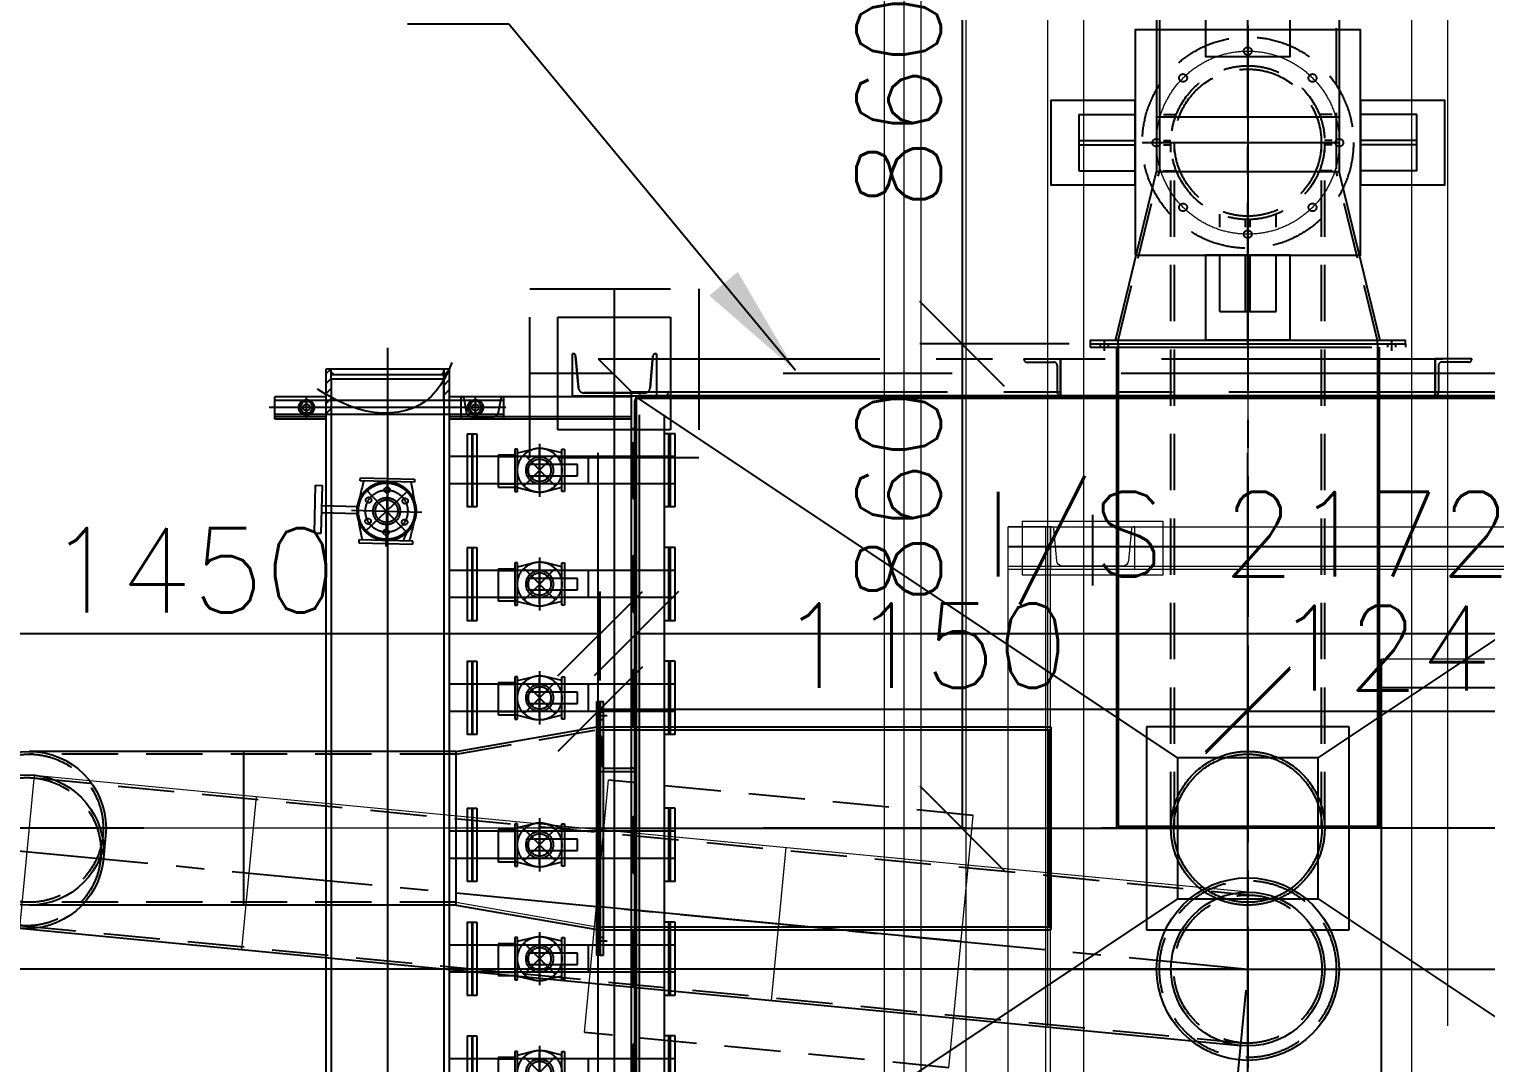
# Model space of a CAD drawing. Header units: inches. Extents: x 0 to 157513, y -28488 to 35640.
# Drawn here: x 7487 to 10074, y 7606 to 9440 of the extents above; entities that cross this region are included whole.
import ezdxf

# ---------------------------------------------------------------- set-up
doc = ezdxf.new("R2010")
doc.units = ezdxf.units.IN
doc.header["$LTSCALE"] = 400
doc.header["$MEASUREMENT"] = 0
for name, pattern in [('CENTER', [2, 1.25, -0.25, 0.25, -0.25]), ('CENTER2', [28.575, 19.05, -3.175, 3.175, -3.175]), ('DASHED2', [0.375, 0.25, -0.125]), ('HIDDEN', [9.525, 6.35, -3.175]), ('HIDDEN2', [4.7625, 3.175, -1.5875]), ('PHANTOM', [2.5, 1.25, -0.25, 0.25, -0.25, 0.25, -0.25])]:
    doc.linetypes.add(name, pattern=pattern)
for name, color, linetype, lineweight in [('2', 3, 'Continuous', 20), ('BF STR', 8, 'PHANTOM', 5), ('HIDDEN', 2, 'HIDDEN', 0), ('OBJECT R', 3, 'Continuous', 25), ('PHANTAM', 21, 'PHANTOM', 0), ('R-CENTER', 1, 'CENTER2', 5), ('R-OBJECT', 2, 'Continuous', 20)]:
    doc.layers.add(name, color=color, linetype=linetype, lineweight=lineweight)
for name, color, linetype in [('BF', 8, 'PHANTOM'), ('cen', 1, 'CENTER'), ('DIM', 1, 'Continuous'), ('DWG', 7, 'Continuous'), ('hid', 3, 'HIDDEN2')]:
    doc.layers.add(name, color=color, linetype=linetype)
doc.styles.add('ROMAND', font='romand.shx', dxfattribs={"width": 0.85})
doc.styles.add('ROMANS', font='romans')
doc.dimstyles.new('SAM2 60 SC', dxfattribs={"dimscale": 60, "dimtxt": 2.5, "dimasz": 2.5, "dimexe": 1.25, "dimexo": 0.625, "dimtad": 1, "dimtoh": 1, "dimdec": 0, "dimdsep": 46, "dimtxsty": 'ROMANS', "dimblk": 'OBLIQUE', "dimcen": 2.5, "dimclrd": 1, "dimclre": 1, "dimclrt": 256, "dimadec": 0, "dimazin": 2, "dimtfac": 1, "dimtdec": 0, "dimtofl": 0, "dimtmove": 0, "dimatfit": 3, "dimfxl": 1, "dimtolj": 1, "dimtzin": 0, "dimarcsym": 1})
doc.dimstyles.new('STANDARD$7', dxfattribs={"dimscale": 25, "dimtxt": 2.5, "dimasz": 2.5, "dimexe": 1.5, "dimexo": 1, "dimgap": 1, "dimtad": 1, "dimdec": 3, "dimzin": 12, "dimdsep": 46, "dimtxsty": 'ROMANS', "dimcen": 125, "dimclrd": 1, "dimclre": 1, "dimclrt": 7, "dimadec": 0, "dimazin": 3, "dimtp": 0.051, "dimtm": 0.032, "dimtfac": 0.6, "dimtdec": 3, "dimtmove": 0, "dimatfit": 3, "dimfxl": 1, "dimtvp": 1, "dimtolj": 1, "dimtzin": 0, "dimarcsym": 1})

# ---------------------------------------------------------------- blocks, each defined once
blk = doc.blocks.new('A$C007C4DB9')
at = {"layer": 'BF', "ltscale": 3}
for p, q in [((688.2, 1923.6), (688.2, 8.6)), ((285.7, 1819.1), (285.7, 122.9)), ((399.8, 1793), (396, 1783.9)), ((615.5, 1808.6), (613.2, 1808.6)), ((613.2, 1808.6), (613.2, 1733.6)), ((624.4, 1748.2), (619.5, 1805)), ((619.5, 1805), (624.4, 1748.2)), ((659.7, 132.6), (659.7, 1799.6)), ((659.7, 1799.6), (718.7, 1740.6)), ((756.9, 1805), (752, 1748.2)), ((752, 1748.2), (756.9, 1805)), ((763.2, 1808.6), (760.9, 1808.6)), ((760.9, 1808.6), (763.2, 1808.6)), ((763.2, 1808.6), (763.2, 1733.6)), ((1813.2, 132.6), (1813.2, 1799.6)), ((176.2, 1781.1), (176.2, 142.6)), ((395.3, 1781.1), (176.2, 1781.1)), ((176.2, 1772.7), (184.6, 1781.1)), ((176.2, 1755), (185.7, 1764.6)), ((185.7, 1761.1), (185.7, 1781.1)), ((190.7, 1771.1), (185.7, 1776.1)), ((385.7, 1771.1), (185.7, 1771.1)), ((385.7, 1763.1), (185.7, 1763.1)), ((185.7, 1761.1), (185.7, 142.6)), ((385.9, 1763.2), (379.5, 1752.7)), ((380.9, 1771.1), (385.9, 1776.1)), ((385.7, 1781.1), (385.7, 142.6)), ((385.7, 1725.2), (385.7, 1781.1)), ((385.7, 1770.1), (395.3, 1779.7)), ((385.7, 1752.4), (395.3, 1762)), ((391.4, 1773.7), (385.9, 1763.2)), ((396, 1783.9), (391.4, 1773.7)), ((395.3, 1781.1), (395.3, 142.6)), ((3088.2, 1773.6), (538.2, 1773.6)), ((141.6, 1693.2), (141.6, 1733.1)), ((167.5, 1741.7), (161, 1745.8)), ((175.7, 1736.8), (167.5, 1741.7)), ((185.2, 1731.3), (175.7, 1736.8)), ((176.2, 1737.3), (185.7, 1746.9)), ((363.6, 1733.1), (354, 1724.7)), ((372.1, 1742.5), (363.6, 1733.1)), ((379.5, 1752.7), (372.1, 1742.5)), ((385.7, 1734.7), (395.3, 1744.3)), ((441.6, 1693.2), (441.6, 1733.1)), ((613.2, 1733.6), (763.2, 1733.6)), ((742, 1739), (634.4, 1739)), ((634.4, 1739), (742, 1739)), ((718.7, 1740.6), (783.7, 1740.6)), ((718.7, 1675.6), (718.7, 1740.6)), ((734.7, 1734.6), (779.7, 1734.6)), ((753.7, 1734.6), (753.7, 1732.1)), ((783.7, 1738.6), (783.7, 1740.6)), ((495.6, 1713.1), (75.5, 1713.1)), ((85.7, 1692.1), (85.7, 1732.1)), ((176.2, 1732.1), (85.7, 1732.1)), ((285.7, 1725.6), (85.7, 1725.6)), ((129.6, 1713.1), (135.6, 1723.5)), ((135.6, 1702.7), (129.6, 1713.1)), ((135.6, 1723.5), (147.6, 1723.5)), ((147.6, 1723.5), (153.6, 1713.1)), ((153.6, 1713.1), (147.6, 1702.7)), ((176.2, 1719.7), (185.7, 1729.2)), ((176.2, 1702), (185.7, 1711.5)), ((196, 1725.6), (185.2, 1731.3)), ((207.8, 1720), (196, 1725.6)), ((220.5, 1714.8), (207.8, 1720)), ((233.9, 1710.2), (220.5, 1714.8)), ((247.8, 1706.6), (233.9, 1710.2)), ((491.6, 1725.6), (285.7, 1725.6)), ((318.2, 1707.8), (304.6, 1704.9)), ((331.1, 1712), (318.2, 1707.8)), ((343, 1717.7), (331.1, 1712)), ((354, 1724.7), (343, 1717.7)), ((718.7, 1732.1), (395.3, 1732.1)), ((416.6, 1692.1), (416.6, 1732.1)), ((416.6, 1732.1), (418, 1732.1)), ((420.9, 1729.7), (425.3, 1704.8)), ((435.6, 1723.5), (429.6, 1713.1)), ((429.6, 1713.1), (435.6, 1702.7)), ((447.6, 1723.5), (435.6, 1723.5)), ((453.6, 1713.1), (447.6, 1723.5)), ((447.6, 1702.7), (453.6, 1713.1)), ((482.8, 1704.8), (487.2, 1729.7)), ((490.1, 1732.1), (491.6, 1732.1)), ((491.6, 1732.1), (491.6, 1692.1)), ((491.6, 1725.6), (491.6, 1700.6)), ((724.7, 1679.6), (724.7, 1724.6)), ((724.7, 1714.6), (727.2, 1714.6)), ((727.2, 1732.1), (727.2, 1705.6)), ((727.2, 217.6), (727.2, 1714.6)), ((733.2, 200.1), (733.2, 1732.1)), ((777.2, 200.1), (777.2, 1732.1)), ((285.7, 1700.6), (85.7, 1700.6)), ((176.2, 1696.5), (85.7, 1696.5)), ((176.2, 1692.1), (85.7, 1692.1)), ((147.6, 1702.7), (135.6, 1702.7)), ((185.2, 1693.3), (185.7, 1693.8)), ((262, 1704.2), (247.8, 1706.6)), ((276.3, 1703.2), (262, 1704.2)), ((290.6, 1703.4), (276.3, 1703.2)), ((491.6, 1700.6), (285.7, 1700.6)), ((304.6, 1704.9), (290.6, 1703.4)), ((718.7, 1696.5), (395.3, 1696.5)), ((718.7, 1692.1), (395.3, 1692.1)), ((454.1, 1692.1), (416.6, 1692.1)), ((435.2, 1696.5), (454.1, 1696.5)), ((435.6, 1702.7), (447.6, 1702.7)), ((454.1, 1696.5), (472.9, 1696.5)), ((491.6, 1692.1), (454.1, 1692.1)), ((727.2, 1705.6), (727.2, 200.1)), ((427.2, 1666.6), (427.2, 1536.6)), ((427.2, 1666.6), (444.2, 1666.6)), ((435.2, 1666.6), (435.2, 1536.6)), ((436.2, 1666.6), (436.2, 1536.6)), ((444.2, 1666.6), (444.2, 1536.6)), ((718.7, 252.6), (718.7, 1679.6)), ((718.7, 1675.6), (720.7, 1675.6)), ((724.7, 252.6), (724.7, 1679.6)), ((777.2, 1536.6), (777.2, 1666.6)), ((796.2, 1666.6), (777.2, 1666.6)), ((785.2, 1536.6), (785.2, 1666.6)), ((788.2, 1536.6), (788.2, 1666.6)), ((796.2, 1536.6), (796.2, 1666.6)), ((516.6, 1639.1), (511.6, 1639.1)), ((511.6, 1639.1), (511.6, 1564.1)), ((516.6, 1632.5), (546.3, 1639.8)), ((516.6, 1564.1), (516.6, 1639.1)), ((555.7, 1648.8), (555.7, 1554.5)), ((555.7, 1566.6), (555.7, 1636.7)), ((594.8, 1632.5), (565.1, 1639.8)), ((594.8, 1564.1), (594.8, 1639.1)), ((594.8, 1639.1), (599.8, 1639.1)), ((599.8, 1639.1), (599.8, 1564.1)), ((721.7, 1551.6), (721.7, 1651.6)), ((724.7, 1654.6), (724.7, 1626.6)), ((427.2, 1625.8), (395.3, 1625.8)), ((444.2, 1625.8), (418.9, 1625.8)), ((777.2, 1625.8), (444.2, 1625.8)), ((481.9, 1628.2), (481.9, 1571.6)), ((511.6, 1628.2), (481.9, 1628.2)), ((481.9, 1625.8), (511.6, 1625.8)), ((583.5, 1629.4), (527.9, 1573.9)), ((583.5, 1573.9), (527.9, 1629.4)), ((622.9, 1611.6), (532.3, 1611.6)), ((532.3, 1611.6), (532.3, 1591.6)), ((622.9, 1591.6), (622.9, 1611.6)), ((641.9, 1625.8), (641.9, 1577.5)), ((796.2, 1625.8), (777.2, 1625.8)), ((237.2, 1582.8), (237.4, 1588.1)), ((333.4, 1580.3), (237.2, 1582.8)), ((237.4, 1588.1), (333.5, 1585.6)), ((285.6, 1591.7), (282.3, 1466.6)), ((333.5, 1585.6), (333.4, 1580.3)), ((532.3, 1591.6), (622.9, 1591.6)), ((155.6, 1490), (157.8, 1574.9)), ((157.8, 1574.9), (170.2, 1574.6)), ((168, 1489.7), (170.2, 1574.6)), ((245.9, 1493.1), (321.9, 1565.2)), ((247.9, 1567.1), (320, 1491.1)), ((427.2, 1577.5), (395.3, 1577.5)), ((444.2, 1577.5), (418.9, 1577.5)), ((777.2, 1577.5), (444.2, 1577.5)), ((481.9, 1577.5), (511.6, 1577.5)), ((481.9, 1571.6), (516.6, 1571.6)), ((511.6, 1564.1), (516.6, 1564.1)), ((516.6, 1570.8), (546.3, 1563.5)), ((594.8, 1570.8), (565.1, 1563.5)), ((599.8, 1564.1), (594.8, 1564.1)), ((727.2, 1576.6), (721.7, 1576.6)), ((724.7, 1551.6), (724.7, 1576.6)), ((796.2, 1577.5), (777.2, 1577.5)), ((232.1, 1536.7), (169.3, 1538.4)), ((221.4, 1530.8), (346.5, 1527.5)), ((444.2, 1536.6), (427.2, 1536.6)), ((721.7, 1551.6), (724.7, 1548.6)), ((724.7, 1551.6), (721.7, 1551.6)), ((796.2, 1536.6), (777.2, 1536.6)), ((231.8, 1524.3), (169, 1525.9)), ((155.6, 1490), (168, 1489.7)), ((234.5, 1478), (234.4, 1472.7)), ((330.6, 1475.5), (234.5, 1478)), ((258.6, 1477.7), (258.6, 1477.4)), ((306.6, 1476.4), (306.6, 1476.1)), ((330.5, 1470.2), (330.6, 1475.5)), ((234.4, 1472.7), (330.5, 1470.2)), ((427.2, 1464.6), (427.2, 1334.6)), ((427.2, 1464.6), (444.2, 1464.6)), ((435.2, 1464.6), (435.2, 1334.6)), ((436.2, 1464.6), (436.2, 1334.6)), ((444.2, 1464.6), (444.2, 1334.6)), ((721.7, 1449.6), (724.7, 1452.6)), ((721.7, 1349.6), (721.7, 1449.6)), ((724.7, 1449.6), (721.7, 1449.6)), ((724.7, 1452.6), (724.7, 1424.6)), ((777.2, 1334.6), (777.2, 1464.6)), ((796.2, 1464.6), (777.2, 1464.6)), ((785.2, 1334.6), (785.2, 1464.6)), ((788.2, 1334.6), (788.2, 1464.6)), ((796.2, 1334.6), (796.2, 1464.6)), ((427.2, 1423.8), (395.3, 1423.8)), ((444.2, 1423.8), (418.9, 1423.8)), ((777.2, 1423.8), (444.2, 1423.8)), ((511.6, 1426.2), (481.9, 1426.2)), ((481.9, 1426.2), (481.9, 1369.6)), ((481.9, 1423.8), (511.6, 1423.8)), ((516.6, 1430.5), (546.3, 1437.8)), ((583.5, 1371.9), (527.9, 1427.4)), ((583.5, 1427.4), (527.9, 1371.9)), ((555.7, 1446.8), (555.7, 1352.5)), ((555.7, 1364.6), (555.7, 1434.7)), ((594.8, 1430.5), (565.1, 1437.8)), ((641.9, 1423.8), (641.9, 1375.5)), ((727.2, 1424.6), (721.7, 1424.6)), ((796.2, 1423.8), (777.2, 1423.8)), ((427.2, 1375.5), (395.3, 1375.5)), ((444.2, 1375.5), (418.9, 1375.5)), ((777.2, 1375.5), (444.2, 1375.5)), ((481.9, 1375.5), (511.6, 1375.5)), ((727.2, 1374.6), (721.7, 1374.6)), ((724.7, 1349.6), (724.7, 1374.6)), ((796.2, 1375.5), (777.2, 1375.5)), ((481.9, 1369.6), (516.6, 1369.6)), ((516.6, 1368.8), (546.3, 1361.5)), ((594.8, 1368.8), (565.1, 1361.5)), ((721.7, 1349.6), (724.7, 1346.6)), ((724.7, 1349.6), (721.7, 1349.6)), ((444.2, 1334.6), (427.2, 1334.6)), ((796.2, 1334.6), (777.2, 1334.6)), ((427.2, 1262.6), (427.2, 1132.6)), ((427.2, 1262.6), (444.2, 1262.6)), ((435.2, 1262.6), (435.2, 1132.6)), ((436.2, 1262.6), (436.2, 1132.6)), ((444.2, 1262.6), (444.2, 1132.6)), ((555.7, 1244.8), (555.7, 1150.5)), ((721.7, 1247.6), (724.7, 1250.6)), ((721.7, 1147.6), (721.7, 1247.6)), ((724.7, 1247.6), (721.7, 1247.6)), ((724.7, 1250.6), (724.7, 1222.6)), ((777.2, 1132.6), (777.2, 1262.6)), ((796.2, 1262.6), (777.2, 1262.6)), ((785.2, 1132.6), (785.2, 1262.6)), ((788.2, 1132.6), (788.2, 1262.6)), ((796.2, 1132.6), (796.2, 1262.6)), ((427.2, 1221.8), (395.3, 1221.8)), ((444.2, 1221.8), (425.7, 1221.8)), ((777.2, 1221.8), (444.2, 1221.8)), ((511.6, 1224.2), (481.9, 1224.2)), ((481.9, 1224.2), (481.9, 1167.6)), ((481.9, 1221.8), (511.6, 1221.8)), ((516.6, 1228.5), (546.3, 1235.8)), ((583.5, 1169.9), (527.9, 1225.4)), ((583.5, 1225.4), (527.9, 1169.9)), ((555.7, 1162.6), (555.7, 1232.7)), ((594.8, 1228.5), (565.1, 1235.8)), ((641.9, 1221.8), (641.9, 1173.5)), ((727.2, 1222.6), (721.7, 1222.6)), ((796.2, 1221.8), (777.2, 1221.8)), ((663.2, 741.1), (663.2, 1191.1)), ((663.2, 1191.1), (669.2, 1191.1)), ((669.2, 741.1), (669.2, 1191.1)), ((427.2, 1173.5), (395.3, 1173.5)), ((444.2, 1173.5), (425.7, 1173.5)), ((777.2, 1173.5), (444.2, 1173.5)), ((481.9, 1173.5), (511.6, 1173.5)), ((481.9, 1167.6), (516.6, 1167.6)), ((516.6, 1166.8), (546.3, 1159.5)), ((594.8, 1166.8), (565.1, 1159.5)), ((657.8, 1166.1), (675.4, 1166.1)), ((663.2, 1173.1), (669.2, 1173.1)), ((727.2, 1172.6), (721.7, 1172.6)), ((724.7, 1147.6), (724.7, 1172.6)), ((796.2, 1173.5), (777.2, 1173.5)), ((663.2, 1159.1), (669.2, 1159.1)), ((721.7, 1147.6), (724.7, 1144.6)), ((724.7, 1147.6), (721.7, 1147.6)), ((444.2, 1132.6), (427.2, 1132.6)), ((659.7, 1132.1), (659.7, 1067.1)), ((659.7, 1132.1), (660.7, 1132.1)), ((665.7, 1127.1), (665.7, 1079.1)), ((796.2, 1132.6), (777.2, 1132.6)), ((659.7, 1067.1), (724.7, 1067.1)), ((671.7, 1073.1), (719.7, 1073.1)), ((724.7, 1068.1), (724.7, 1067.1)), ((427.2, 1001.6), (427.2, 871.6)), ((427.2, 1001.6), (444.2, 1001.6)), ((435.2, 1001.6), (435.2, 871.6)), ((436.2, 1001.6), (436.2, 871.6)), ((444.2, 1001.6), (444.2, 871.6)), ((555.7, 983.8), (555.7, 889.5)), ((721.7, 986.6), (724.7, 989.6)), ((721.7, 886.6), (721.7, 986.6)), ((724.7, 986.6), (721.7, 986.6)), ((724.7, 989.6), (724.7, 961.6)), ((777.2, 871.6), (777.2, 1001.6)), ((796.2, 1001.6), (777.2, 1001.6)), ((785.2, 871.6), (785.2, 1001.6)), ((788.2, 871.6), (788.2, 1001.6)), ((796.2, 871.6), (796.2, 1001.6)), ((427.2, 960.8), (395.3, 960.8)), ((444.2, 960.8), (418.9, 960.8)), ((777.2, 960.8), (444.2, 960.8)), ((511.6, 963.2), (481.9, 963.2)), ((481.9, 963.2), (481.9, 906.6)), ((481.9, 960.8), (511.6, 960.8)), ((516.6, 967.5), (546.3, 974.8)), ((583.5, 908.9), (527.9, 964.4)), ((583.5, 964.4), (527.9, 908.9)), ((555.7, 901.6), (555.7, 971.7)), ((594.8, 967.5), (565.1, 974.8)), ((3053.2, 966.1), (663.2, 966.1)), ((727.2, 961.6), (721.7, 961.6)), ((796.2, 960.8), (777.2, 960.8)), ((427.2, 912.5), (395.3, 912.5)), ((444.2, 912.5), (418.9, 912.5)), ((777.2, 912.5), (444.2, 912.5)), ((481.9, 912.5), (511.6, 912.5)), ((481.9, 906.6), (516.6, 906.6)), ((516.6, 905.8), (546.3, 898.5)), ((594.8, 905.8), (565.1, 898.5)), ((727.2, 911.6), (721.7, 911.6)), ((724.7, 886.6), (724.7, 911.6)), ((796.2, 912.5), (777.2, 912.5)), ((721.7, 886.6), (724.7, 883.6)), ((724.7, 886.6), (721.7, 886.6)), ((444.2, 871.6), (427.2, 871.6)), ((796.2, 871.6), (777.2, 871.6)), ((427.2, 799.6), (427.2, 669.6)), ((427.2, 799.6), (444.2, 799.6)), ((435.2, 799.6), (435.2, 669.6)), ((436.2, 799.6), (436.2, 669.6)), ((444.2, 799.6), (444.2, 669.6)), ((555.7, 781.8), (555.7, 687.5)), ((721.7, 784.6), (724.7, 787.6)), ((724.7, 784.6), (721.7, 784.6)), ((721.7, 684.6), (721.7, 784.6)), ((724.7, 787.6), (724.7, 759.6)), ((777.2, 669.6), (777.2, 799.6)), ((796.2, 799.6), (777.2, 799.6)), ((785.2, 669.6), (785.2, 799.6)), ((788.2, 669.6), (788.2, 799.6)), ((796.2, 669.6), (796.2, 799.6)), ((427.2, 758.8), (395.3, 758.8)), ((444.2, 758.8), (418.9, 758.8)), ((777.2, 758.8), (444.2, 758.8)), ((511.6, 761.2), (481.9, 761.2)), ((481.9, 761.2), (481.9, 704.6)), ((481.9, 758.8), (511.6, 758.8)), ((516.6, 765.5), (546.3, 772.8)), ((583.5, 706.9), (527.9, 762.4)), ((583.5, 762.4), (527.9, 706.9)), ((555.7, 699.6), (555.7, 769.7)), ((594.8, 765.5), (565.1, 772.8)), ((641.9, 758.8), (641.9, 710.5)), ((657.8, 766.1), (675.4, 766.1)), ((663.2, 773.1), (669.2, 773.1)), ((663.2, 759.1), (669.2, 759.1)), ((727.2, 759.6), (721.7, 759.6)), ((796.2, 758.8), (777.2, 758.8)), ((663.2, 741.1), (669.2, 741.1)), ((427.2, 710.5), (395.3, 710.5)), ((444.2, 710.5), (418.9, 710.5)), ((777.2, 710.5), (444.2, 710.5)), ((481.9, 710.5), (511.6, 710.5)), ((481.9, 704.6), (516.6, 704.6)), ((516.6, 703.8), (546.3, 696.5)), ((594.8, 703.8), (565.1, 696.5)), ((727.2, 709.6), (721.7, 709.6)), ((724.7, 684.6), (724.7, 709.6)), ((796.2, 710.5), (777.2, 710.5)), ((721.7, 684.6), (724.7, 681.6)), ((724.7, 684.6), (721.7, 684.6)), ((444.2, 669.6), (427.2, 669.6)), ((796.2, 669.6), (777.2, 669.6)), ((427.2, 597.6), (427.2, 467.6)), ((427.2, 597.6), (444.2, 597.6)), ((435.2, 597.6), (435.2, 467.6)), ((436.2, 597.6), (436.2, 467.6)), ((444.2, 597.6), (444.2, 467.6)), ((777.2, 467.6), (777.2, 597.6)), ((796.2, 597.6), (777.2, 597.6)), ((785.2, 467.6), (785.2, 597.6)), ((788.2, 467.6), (788.2, 597.6)), ((796.2, 467.6), (796.2, 597.6)), ((516.6, 563.5), (546.3, 570.8)), ((555.7, 579.8), (555.7, 485.5)), ((594.8, 563.5), (565.1, 570.8)), ((721.7, 582.6), (724.7, 585.6)), ((721.7, 482.6), (721.7, 582.6)), ((724.7, 582.6), (721.7, 582.6)), ((724.7, 585.6), (724.7, 557.6)), ((427.2, 556.8), (395.3, 556.8)), ((444.2, 556.8), (418.9, 556.8)), ((777.2, 556.8), (444.2, 556.8)), ((511.6, 559.2), (481.9, 559.2)), ((481.9, 559.2), (481.9, 502.6)), ((481.9, 556.8), (511.6, 556.8)), ((583.5, 504.9), (527.9, 560.4)), ((583.5, 560.4), (527.9, 504.9)), ((555.7, 497.6), (555.7, 567.7)), ((641.9, 556.8), (641.9, 508.5)), ((727.2, 557.6), (721.7, 557.6)), ((796.2, 556.8), (777.2, 556.8))]:
    blk.add_line(p, q, dxfattribs=at)
at = {"layer": 'BF'}
for p, q in [((1533.2, 1826.1), (2093.2, 1826.1)), ((1533.2, 1826.1), (1533.2, 1820.1)), ((1533.2, 1820.1), (2093.2, 1820.1)), ((1551.2, 1826.1), (1551.2, 1820.1)), ((1558.2, 1831.6), (1558.2, 1813.9)), ((1565.2, 1826.1), (1565.2, 1820.1)), ((2061.2, 1826.1), (2061.2, 1820.1)), ((2068.2, 1831.6), (2068.2, 1813.9)), ((2075.2, 1826.1), (2075.2, 1820.1)), ((2093.2, 1826.1), (2093.2, 1820.1)), ((659.7, 1799.6), (2966.7, 1799.6)), ((1415.7, 1799.6), (1480.7, 1799.6)), ((1415.7, 1799.6), (1415.7, 1798.6)), ((1420.7, 1793.6), (1468.7, 1793.6)), ((1474.7, 1787.6), (1474.7, 1739.6)), ((1479.7, 1799.6), (1480.7, 1799.6)), ((1480.7, 1734.6), (1480.7, 1799.6)), ((1480.7, 1799.6), (1480.7, 1734.6)), ((2145.7, 1799.6), (2145.7, 1734.6)), ((2145.7, 1734.6), (2145.7, 1799.6)), ((2146.7, 1799.6), (2145.7, 1799.6)), ((2210.7, 1799.6), (2145.7, 1799.6)), ((2151.7, 1787.6), (2151.7, 1739.6)), ((2205.7, 1793.6), (2157.7, 1793.6)), ((2210.7, 1799.6), (2210.7, 1798.6)), ((779.7, 1740.6), (2846.7, 1740.6)), ((753.7, 1732.1), (2872.7, 1732.1))]:
    blk.add_line(p, q, dxfattribs=at)
at = {"layer": 'BF', "ltscale": 100}
for p, q in [((1580.1, 1820.1), (1580.1, 966.1)), ((1583.2, 1826.1), (1583.2, 966.1)), ((2043.2, 1826.1), (2043.2, 966.1)), ((2046.4, 1820.1), (2046.4, 966.1)), ((779.7, 1734.6), (2846.7, 1734.6)), ((2872.7, 1732.1), (727.2, 1732.1)), ((2046.4, 966.1), (1580.1, 966.1)), ((2043.2, 969.3), (1583.2, 969.3))]:
    blk.add_line(p, q, dxfattribs=at)
at = {"layer": 'BF', "linetype": 'HIDDEN', "ltscale": 100}
for p, q in [((1688.2, 1091.1), (727.2, 1732.1)), ((2899.2, 1729), (727.2, 1729)), ((1938.2, 1091.1), (2899.2, 1732.1)), ((1688.2, 841.1), (727.2, 200.1)), ((1938.2, 841.1), (2899.2, 200.1))]:
    blk.add_line(p, q, dxfattribs=at)
at = {"layer": 'BF', "linetype": 'HIDDEN', "ltscale": 300}
for p, q in [((663.2, 1146.1), (1463.2, 1146.1)), ((663.2, 1141.1), (1463.2, 1141.1)), ((1460.1, 1141.1), (1460.1, 791.1)), ((1463.2, 1146.1), (1463.2, 786.1)), ((663.2, 791.1), (1463.2, 791.1)), ((663.2, 786.1), (1463.2, 786.1))]:
    blk.add_line(p, q, dxfattribs=at)
at = {"layer": 'BF', "ltscale": 5}
blk.add_line((663.2, 966.1), (1813.2, 966.1), dxfattribs=at)
at = {"layer": 'BF', "ltscale": 0.5}
for points in [[(838.2, 1923.6), (838.2, 1623.6), (538.2, 1623.6), (538.2, 1923.6)], [(788.2, 1873.6), (788.2, 1673.6), (588.2, 1673.6), (588.2, 1873.6)]]:
    blk.add_lwpolyline(points, close=True, dxfattribs=at)
at = {"layer": 'BF', "ltscale": 3}
for points in [[(511.6, 1362.1), (516.6, 1362.1), (516.6, 1437.1), (511.6, 1437.1)], [(599.8, 1362.1), (594.8, 1362.1), (594.8, 1437.1), (599.8, 1437.1)], [(622.9, 1409.6), (532.3, 1409.6), (532.3, 1389.6), (622.9, 1389.6)], [(511.6, 1160.1), (516.6, 1160.1), (516.6, 1235.1), (511.6, 1235.1)], [(599.8, 1160.1), (594.8, 1160.1), (594.8, 1235.1), (599.8, 1235.1)], [(622.9, 1207.6), (532.3, 1207.6), (532.3, 1187.6), (622.9, 1187.6)], [(511.6, 899.1), (516.6, 899.1), (516.6, 974.1), (511.6, 974.1)], [(599.8, 899.1), (594.8, 899.1), (594.8, 974.1), (599.8, 974.1)], [(622.9, 946.6), (532.3, 946.6), (532.3, 926.6), (622.9, 926.6)], [(511.6, 697.1), (516.6, 697.1), (516.6, 772.1), (511.6, 772.1)], [(599.8, 697.1), (594.8, 697.1), (594.8, 772.1), (599.8, 772.1)], [(622.9, 744.6), (532.3, 744.6), (532.3, 724.6), (622.9, 724.6)], [(511.6, 495.1), (516.6, 495.1), (516.6, 570.1), (511.6, 570.1)], [(599.8, 495.1), (594.8, 495.1), (594.8, 570.1), (599.8, 570.1)]]:
    blk.add_lwpolyline(points, close=True, dxfattribs=at)
at = {"layer": 'BF', "ltscale": 100}
for points in [[(1633.2, 786.1), (1993.2, 786.1), (1993.2, 1146.1), (1633.2, 1146.1)], [(1688.2, 841.1), (1938.2, 841.1), (1938.2, 1091.1), (1688.2, 1091.1)]]:
    blk.add_lwpolyline(points, close=True, dxfattribs=at)
at = {"layer": 'BF', "ltscale": 3}
for centre, radius in [((141.6, 1713.1), 13.8), ((141.6, 1713.1), 6), ((441.6, 1713.1), 13.8), ((441.6, 1713.1), 6), ((555.7, 1601.6), 39.3), ((555.7, 1601.6), 24.1), ((555.7, 1601.6), 20), ((283.9, 1529.1), 52.4), ((283.9, 1529.1), 50), ((283.9, 1529.1), 37.5), ((252, 1548.7), 5), ((283.9, 1529.1), 24), ((284.9, 1566.6), 5), ((316.9, 1547), 5), ((283.9, 1529.1), 20), ((251, 1511.2), 5), ((315.9, 1509.5), 5), ((282.9, 1491.7), 5), ((555.7, 1399.6), 39.3), ((555.7, 1399.6), 24.1), ((555.7, 1399.6), 20), ((555.7, 1197.6), 39.3), ((555.7, 1197.6), 24.1), ((555.7, 1197.6), 20), ((555.7, 936.6), 39.3), ((555.7, 936.6), 24.1), ((555.7, 936.6), 20), ((555.7, 734.6), 39.3), ((555.7, 734.6), 24.1), ((555.7, 734.6), 20), ((555.7, 532.6), 39.3), ((555.7, 532.6), 24.1), ((555.7, 532.6), 20)]:
    blk.add_circle(centre, radius, dxfattribs=at)
for centre, radius, start, end in [((615.5, 1804.6), 4, 5, 90), ((760.9, 1804.6), 4, 90, 175), ((634.4, 1749), 10, 185, 270), ((734.7, 1724.6), 10, 90, 180), ((742, 1749), 10, 270, 355), ((779.7, 1738.6), 4, 270, 0), ((418, 1729.1), 3, 10, 90), ((490.1, 1729.1), 3, 90, 170), ((435.2, 1706.5), 10, 190, 270), ((472.9, 1706.5), 10, 270, 350), ((720.7, 1679.6), 4, 270, 0), ((1796.6, 1181.9), 1604.2, 165.5364, 167.2231), ((-1244.8, 1261.6), 1604.2, 9.7769, 11.4636), ((1812.7, 1796.7), 1604.2, 189.7769, 191.4636), ((-1228.7, 1876.3), 1604.2, 345.5364, 347.2231), ((357.8, 1466.8), 45, 147.2036, 168.2155), ((660.7, 1127.1), 5, 0, 90), ((671.7, 1079.1), 6, 180, 270), ((719.7, 1068.1), 5, 0, 90)]:
    blk.add_arc(centre, radius, start, end, dxfattribs=at)
at = {"layer": 'BF'}
for centre, radius, start, end in [((1420.7, 1798.6), 5, 180, 270), ((1468.7, 1787.6), 6, 0, 90), ((2157.7, 1787.6), 6, 90, 180), ((2205.7, 1798.6), 5, 270, 0), ((1479.7, 1739.6), 5, 180, 270), ((2146.7, 1739.6), 5, 270, 0)]:
    blk.add_arc(centre, radius, start, end, dxfattribs=at)
at = {"layer": 'BF', "ltscale": 3}
for points in [[(185.7, 1771.1), (190.7, 1771.1), (185.7, 1776.1)], [(385.9, 1771.1), (380.9, 1771.1), (385.9, 1776.1)], [(724.7, 1654.6), (721.7, 1651.6), (724.7, 1651.6)], [(724.7, 1548.6), (721.7, 1551.6), (724.7, 1551.6)], [(724.7, 1452.6), (721.7, 1449.6), (724.7, 1449.6)], [(724.7, 1346.6), (721.7, 1349.6), (724.7, 1349.6)], [(724.7, 1250.6), (721.7, 1247.6), (724.7, 1247.6)], [(724.7, 1144.6), (721.7, 1147.6), (724.7, 1147.6)], [(724.7, 989.6), (721.7, 986.6), (724.7, 986.6)], [(724.7, 883.6), (721.7, 886.6), (724.7, 886.6)], [(724.7, 787.6), (721.7, 784.6), (724.7, 784.6)], [(724.7, 681.6), (721.7, 684.6), (724.7, 684.6)], [(724.7, 585.6), (721.7, 582.6), (724.7, 582.6)]]:
    blk.add_solid(points, dxfattribs=at)
blk = doc.blocks.new('_OBLIQUE')
at = {"color": 0, "linetype": 'ByBlock'}
blk.add_line((-0.5, -0.5), (0.5, 0.5), dxfattribs=at)
blk = doc.blocks.new('*D24')
at = {"color": 1, "lineweight": -2}
for p, q in [((8564.9, 8532.9), (8564.9, 8292.3)), ((10736.9, 8532.9), (10736.9, 8292.3)), ((10736.9, 8367.3), (8564.9, 8367.3))]:
    blk.add_line(p, q, dxfattribs=at)
at = {"layer": 'Defpoints', "color": 0}
for p in [(8564.9, 8570.4, 47.4), (10736.9, 8570.4, 47.4), (8564.9, 8367.3)]:
    blk.add_point(p, dxfattribs=at)
at = {"color": 1, "lineweight": -2, "xscale": 150, "yscale": 150, "zscale": 150, "rotation": 180}
blk.add_blockref('_OBLIQUE', (8564.9, 8367.3), dxfattribs=at)
at = {"color": 1, "lineweight": -2, "xscale": 150, "yscale": 150, "zscale": 150}
blk.add_blockref('_OBLIQUE', (10736.9, 8367.3), dxfattribs=at)
at = {"insert": (9650.9, 8519.1), "char_height": 150, "attachment_point": 5, "style": 'ROMANS'}
blk.add_mtext('\\A1;I/S 2172', dxfattribs=at)
blk = doc.blocks.new('*D26')
at = {"color": 1, "lineweight": -2}
for p, q in [((7690.3, 8022), (5694.4, 8022)), ((5769.4, 8022), (5769.4, 7772)), ((9613.4, 7772), (5694.4, 7772)), ((5769.4, 7772), (5769.4, 7622)), ((5769.4, 7622), (5346.2, 7622))]:
    blk.add_line(p, q, dxfattribs=at)
at = {"layer": 'Defpoints', "color": 0}
for p in [(7727.8, 8022, 47.4), (5769.4, 7772), (9650.9, 7772, 47.4)]:
    blk.add_point(p, dxfattribs=at)
at = {"color": 1, "lineweight": -2, "xscale": 150, "yscale": 150, "zscale": 150}
for p, rotation in [((5769.4, 8022), 90), ((5769.4, 7772), 270)]:
    blk.add_blockref('_OBLIQUE', p, dxfattribs=dict(at, rotation=rotation))
at = {"insert": (5539, 7734.5), "char_height": 150, "attachment_point": 5, "style": 'ROMANS'}
blk.add_mtext('\\A1;250', dxfattribs=at)
blk = doc.blocks.new('*U15')
at = {"color": 3, "linetype": 'HIDDEN', "ltscale": 300}
blk.add_circle((0, 0), 7, dxfattribs=at)
blk = doc.blocks.new('*U16')
at = {"color": 0, "linetype": 'ByBlock', "lineweight": -2, "transparency": 16777216}
blk.add_blockref('*U15', (-148225.3, -25126.6, 47.4), dxfattribs=at)
for p, rotation in [((-148340.2, -25174.2, 47.4), 45), ((-148110.4, -25174.2, 47.4), 315.0000000000001), ((-148387.8, -25289.1, 47.4), 90), ((-148062.8, -25289.1, 47.4), 270), ((-148340.2, -25404, 47.4), 134.9999999999999), ((-148110.4, -25404, 47.4), 225), ((-148225.3, -25451.6, 47.4), 180)]:
    blk.add_blockref('*U15', p, dxfattribs=dict(at, rotation=rotation))
blk = doc.blocks.new('*D27')
at = {"color": 1, "lineweight": -2}
for p, q in [((7047.3, 7984.6), (6938.4, 6852)), ((9647.3, 7734.6), (9538.4, 6602)), ((6945.5, 6926.7), (9545.5, 6676.7))]:
    blk.add_line(p, q, dxfattribs=at)
at = {"layer": 'Defpoints', "color": 0}
for p in [(7050.9, 8022, 47.4), (9650.9, 7772, 47.4), (9545.5, 6676.7)]:
    blk.add_point(p, dxfattribs=at)
at = {"color": 1, "lineweight": -2, "xscale": 150, "yscale": 150, "zscale": 150}
for p, rotation in [((6945.5, 6926.7), 174.5076754428726), ((9545.5, 6676.7), 354.5076754428725)]:
    blk.add_blockref('_OBLIQUE', p, dxfattribs=dict(at, rotation=rotation))
at = {"insert": (8242.6, 6915), "char_height": 150, "attachment_point": 5, "rotation": 354.5077, "style": 'ROMANS'}
blk.add_mtext('\\A1;2612', dxfattribs=at)
blk = doc.blocks.new('*D28')
at = {"color": 1, "lineweight": -2}
for p, q in [((8500.9, 8233.5), (9650.9, 8233.5)), ((9650.9, 8240.1), (9650.9, 8158.5)), ((8500.9, 8209.5), (8500.9, 8158.5))]:
    blk.add_line(p, q, dxfattribs=at)
at = {"layer": 'Defpoints', "color": 0}
for p in [(9650.9, 8277.6, 47.4), (8500.9, 8247, 47.4), (9650.9, 8233.5)]:
    blk.add_point(p, dxfattribs=at)
at = {"color": 1, "lineweight": -2, "xscale": 150, "yscale": 150, "zscale": 150, "rotation": 180}
blk.add_blockref('_OBLIQUE', (8500.9, 8233.5), dxfattribs=at)
at = {"color": 1, "lineweight": -2, "xscale": 150, "yscale": 150, "zscale": 150}
blk.add_blockref('_OBLIQUE', (9650.9, 8233.5), dxfattribs=at)
at = {"insert": (9075.9, 8346), "char_height": 150, "attachment_point": 5, "style": 'ROMANS'}
blk.add_mtext('\\A1;1150', dxfattribs=at)
blk = doc.blocks.new('*D29')
at = {"color": 1, "lineweight": -2}
for p, q in [((7050.9, 8059.5), (7050.9, 8442.3)), ((8500.9, 8284.5), (8500.9, 8442.3)), ((8500.9, 8367.3), (7050.9, 8367.3))]:
    blk.add_line(p, q, dxfattribs=at)
at = {"layer": 'Defpoints', "color": 0}
for p in [(7050.9, 8367.3), (8500.9, 8247, 47.4), (7050.9, 8022, 47.4)]:
    blk.add_point(p, dxfattribs=at)
at = {"color": 1, "lineweight": -2, "xscale": 150, "yscale": 150, "zscale": 150, "rotation": 180}
blk.add_blockref('_OBLIQUE', (7050.9, 8367.3), dxfattribs=at)
at = {"color": 1, "lineweight": -2, "xscale": 150, "yscale": 150, "zscale": 150}
blk.add_blockref('_OBLIQUE', (8500.9, 8367.3), dxfattribs=at)
at = {"insert": (7775.9, 8479.8), "char_height": 150, "attachment_point": 5, "style": 'ROMANS'}
blk.add_mtext('\\A1;1450', dxfattribs=at)
blk = doc.blocks.new('*D30')
at = {"color": 1, "lineweight": -2}
for p, q in [((10890.9, 8434.5), (10890.9, 8154.3)), ((9650.9, 8304), (9650.9, 8154.3)), ((10890.9, 8229.3), (9650.9, 8229.3))]:
    blk.add_line(p, q, dxfattribs=at)
at = {"layer": 'Defpoints', "color": 0}
for p in [(10890.9, 8472, 47.4), (9650.9, 8341.5, 47.4), (9650.9, 8229.3)]:
    blk.add_point(p, dxfattribs=at)
at = {"color": 1, "lineweight": -2, "xscale": 150, "yscale": 150, "zscale": 150, "rotation": 180}
blk.add_blockref('_OBLIQUE', (9650.9, 8229.3), dxfattribs=at)
at = {"color": 1, "lineweight": -2, "xscale": 150, "yscale": 150, "zscale": 150}
blk.add_blockref('_OBLIQUE', (10890.9, 8229.3), dxfattribs=at)
at = {"insert": (9955.4, 8341.8), "char_height": 150, "attachment_point": 5, "style": 'ROMANS'}
blk.add_mtext('\\A1;1240', dxfattribs=at)
blk = doc.blocks.new('*D32')
at = {"color": 1, "lineweight": -2}
for p, q in [((9333.4, 8882), (9068.4, 8882)), ((9143.4, 8882), (9143.4, 8022)), ((9151.1, 8022), (9068.4, 8022))]:
    blk.add_line(p, q, dxfattribs=at)
at = {"layer": 'Defpoints', "color": 0}
for p in [(9370.9, 8882, 47.4), (9143.4, 8022), (9188.6, 8022, 47.4)]:
    blk.add_point(p, dxfattribs=at)
at = {"color": 1, "lineweight": -2, "xscale": 150, "yscale": 150, "zscale": 150}
for p, rotation in [((9143.4, 8882), 90), ((9143.4, 8022), 270)]:
    blk.add_blockref('_OBLIQUE', p, dxfattribs=dict(at, rotation=rotation))
at = {"insert": (9030.9, 8610.9), "char_height": 150, "attachment_point": 5, "rotation": 90, "style": 'ROMANS'}
blk.add_mtext('\\A1;860', dxfattribs=at)
blk = doc.blocks.new('*D33')
at = {"color": 1, "lineweight": -2}
for p, q in [((9338.4, 9742), (9068.4, 9742)), ((9143.4, 9742), (9143.4, 8882)), ((9333.4, 8882), (9068.4, 8882))]:
    blk.add_line(p, q, dxfattribs=at)
at = {"layer": 'Defpoints', "color": 0}
for p in [(9375.9, 9742, 47.4), (9143.4, 8882), (9370.9, 8882, 47.4)]:
    blk.add_point(p, dxfattribs=at)
at = {"color": 1, "lineweight": -2, "xscale": 150, "yscale": 150, "zscale": 150}
for p, rotation in [((9143.4, 9742), 90), ((9143.4, 8882), 270)]:
    blk.add_blockref('_OBLIQUE', p, dxfattribs=dict(at, rotation=rotation))
at = {"insert": (9030.9, 9312), "char_height": 150, "attachment_point": 5, "rotation": 90, "style": 'ROMANS'}
blk.add_mtext('\\A1;860', dxfattribs=at)
blk = doc.blocks.new('A$C195F5856')
at = {"layer": '2', "color": 8}
for p, q in [((62.7, 145.7, 73.3), (62.7, 1715.7, -150.2)), ((137.9, 1715.7, -40.6), (62.7, 1715.7, -40.6)), ((62.7, 1715.7, 9.6), (1334.7, 1715.7, 9.6)), ((87.7, 1725.7, 69), (87.7, 1630.7, 69)), ((87.7, 1725.7, -40.6), (337.7, 1725.7, -40.6)), ((137.9, 145.7, 182.9), (137.9, 1715.7, -40.6)), ((337.7, 1725.7, 69), (337.7, 1630.7, 69)), ((62.7, 1640.7, 119.2), (2012.9, 1640.7, 119.2)), ((87.7, 1630.7, -40.6), (337.9, 1630.7, -40.6)), ((141.4, 1640.7, 178.5), (212.9, 1640.7, 178.5)), ((159, 1646.1, 178.5), (212.9, 1646.1, 178.5)), ((1249.7, 1480.7, 233.1), (725.7, 1480.7, 233.1))]:
    blk.add_line(p, q, dxfattribs=at)
at = {"layer": '2', "color": 8, "elevation": -40.6}
blk.add_lwpolyline([(285.6, 1715.7, 0.388879), (281.6, 1712), (276.6, 1655.2, -0.388879), (266.7, 1646.1), (159, 1646.1, -0.388879), (149.1, 1655.2), (144.1, 1712, 0.388879), (140.1, 1715.7), (137.9, 1715.7), (137.9, 1640.7), (287.9, 1640.7), (287.9, 1715.7)], format="xyb", close=True, dxfattribs=at)
at = {"layer": 'cen', "color": 8}
blk.add_line((212.7, 1737.2, -40.6), (212.7, 1611.5, -40.6), dxfattribs=at)
at = {"layer": 'cen', "color": 8, "ltscale": 2}
blk.add_line((62.7, 1680.7, 233.1), (2090.5, 1680.7, 233.1), dxfattribs=at)
at = {"layer": 'cen', "color": 8, "ltscale": 5}
for p, q in [((725.7, 1430.7, 17.6), (2087.9, 1430.7, 161.9)), ((0, 930.7, 233.1), (2199.8, 930.7, 233.1))]:
    blk.add_line(p, q, dxfattribs=at)
at = {"layer": 'HIDDEN', "color": 8, "ltscale": 50}
for p, q in [((129.9, 145.7, 73.3), (129.9, 1715.7, 73.3)), ((62.9, 1646.1, 233.1), (1862.9, 1646.1, 233.1))]:
    blk.add_line(p, q, dxfattribs=at)
at = {"layer": 'OBJECT R', "color": 8}
blk.add_line((725.7, 385.7, 228.7), (725.7, 1480.7, 233.1), dxfattribs=at)
blk = doc.blocks.new('A$C4B0E0C6E')
at = {"layer": 'PHANTAM', "color": 1, "ltscale": 10}
blk.add_line((1805, 7639, 9.7), (1805, 83.7, 9.6), dxfattribs=at)
at = {"layer": 'PHANTAM', "color": 8, "ltscale": 10}
for p, q in [((1160, 1303.1, 11.3), (1160, 7623, 16)), ((1195, 1303.1, 11.3), (1195, 7623, 16)), ((1225, 1303.1, 11.3), (1225, 7623, 16)), ((1305, 513.1, 176.2), (1305, 7623, 182.6)), ((1450, 2377.2, 8484.2), (1450, 4756, 6262.4)), ((1514, 1877.4, 3444.8), (1514, 4756, -2787.2)), ((2096, 1882.4, 3338.6), (2096, 4756, -2892.9)), ((2160, 2377.2, 6950.1), (2160, 4756, 4517.3))]:
    blk.add_line(p, q, dxfattribs=at)
blk = doc.blocks.new('A$C5135598A')
at = {"layer": 'R-CENTER', "linetype": 'CENTER', "ltscale": 10}
blk.add_line((2182.3, 2478, -3.5), (7113.3, 2477.9, -11.2), dxfattribs=at)
at = {"color": 8, "ltscale": 10}
blk.add_blockref('A$C4B0E0C6E', (377.3, 0, 0), dxfattribs=at)
at = {"ltscale": 10}
blk.add_blockref('A$C195F5856', (1693.9, 1547.3), dxfattribs=at)
blk = doc.blocks.new('611bf4strgapln')
at = {"layer": 'BF STR', "color": 0, "ltscale": 10}
blk.add_blockref('A$C5135598A', (-25808.1, 14182.1, 3.5), dxfattribs=at)

msp = doc.modelspace()

# ---------------------------------------------------------------- linework, layer by layer
at = {"color": 7, "ltscale": 10}
for p, q in [((9488.9, 9742, 0), (9488.9, 9188, 0)), ((9812.9, 9742, 0), (9812.9, 9188, 0)), ((9488.9, 9285, 0), (9812.9, 9285, 0)), ((9415.9, 8888, 0), (9488.9, 9188, 0)), ((9488.9, 9188, 0), (9812.9, 9188, 0)), ((9885.9, 8888, 0), (9812.9, 9188, 0))]:
    msp.add_line(p, q, dxfattribs=at)
at = {"color": 3, "linetype": 'HIDDEN', "ltscale": 300}
for p, q in [((9493.9, 9742, 0), (9493.9, 9188, 0)), ((9350.9, 9289, 0), (9350.9, 9189, 0)), ((9950.9, 9189, 0), (9950.9, 9289, 0))]:
    msp.add_line(p, q, dxfattribs=at)
at = {"color": 8, "ltscale": 10}
for p, q in [((9650.9, 9439, 0), (9650.9, 9039, 0)), ((9514.4, 9239, 0), (9787.4, 9239, 0)), ((9420.9, 8882, 0), (9420.9, 8888, 0)), ((9880.9, 8882, 0), (9880.9, 8888, 0)), ((7623.4, 8022, -148.9), (7618.9, 7968.9, 0))]:
    msp.add_line(p, q, dxfattribs=at)
at = {"ltscale": 10}
for p, q in [((8244.9, 8158.5, 0), (8494.9, 8202, 0)), ((8500.9, 8197, 0), (8494.9, 8197, 0)), ((8244.9, 8158.5, 0), (7486.9, 8158.5, -299.3)), ((7867.9, 7885.5, -148.9), (7867.9, 8158.5, -148.9)), ((7867.9, 7885.5, -148.9), (7867.9, 8158.5, -148.9)), ((8244.9, 7885.5, 0), (8244.9, 8158.5, 0)), ((8244.9, 7885.5, 0), (7486.9, 7885.5, -299.3)), ((8244.9, 7885.5, 0), (8494.9, 7842, 0)), ((7469.8, 7844.5, 0), (9637.8, 7636.1, 0))]:
    msp.add_line(p, q, dxfattribs=at)
at = {"color": 2, "ltscale": 10}
msp.add_line((9141.4, 7820.9, 0), (8494.4, 7883.2, 0), dxfattribs=at)
at = {"color": 8, "elevation": 0}
for points in [[(9725.9, 9542), (9575.9, 9542), (9575.9, 9392), (9725.9, 9392)], [(9450.9, 9164), (9450.9, 9314), (9300.9, 9314), (9300.9, 9164)], [(9850.9, 9314), (9850.9, 9164), (10000.9, 9164), (10000.9, 9314)], [(9725.9, 9039), (9575.9, 9039), (9575.9, 8889), (9725.9, 8889)]]:
    msp.add_lwpolyline(points, close=True, dxfattribs=at)
at = {"color": 7, "ltscale": 10, "elevation": 0}
msp.add_lwpolyline([(9370.9, 8882), (9930.9, 8882), (9930.9, 8888), (9370.9, 8888)], close=True, dxfattribs=at)
at = {"ltscale": 10, "elevation": 0}
msp.add_lwpolyline([(8494.9, 8247), (8500.9, 8247), (8500.9, 7797), (8494.9, 7797)], close=True, dxfattribs=at)
msp.add_lwpolyline([(8494.9, 8247), (8500.9, 8247), (8500.9, 7797), (8494.9, 7797)], close=True, dxfattribs=at)
at = {"ltscale": 10}
for centre, radius in [((7486.9, 8022, -148.9), 136.5), ((7482.9, 7980.4, 0), 136.5), ((9650.9, 7772, 0), 162), ((9650.9, 7772, 0), 136.5)]:
    msp.add_circle(centre, radius, dxfattribs=at)
at = {"color": 3, "linetype": 'HIDDEN', "ltscale": 300}
for radius in [136.5, 131.5]:
    msp.add_circle((9650.9, 8022, 0), radius, dxfattribs=at)
at = {"layer": 'cen', "ltscale": 0.5}
for p, q in [((9650.9, 10647, 0), (9650.9, 5672.3, -26.7)), ((9650.9, 8882, 0), (9650.9, 9742, 0)), ((9463.4, 9239, 0), (9838.4, 9239, 0)), ((7050.9, 8022, 0), (9650.9, 7772, 0))]:
    msp.add_line(p, q, dxfattribs=at)
at = {"layer": 'DWG', "color": 8, "ltscale": 0.5, "elevation": 0}
msp.add_lwpolyline([(9450.9, 9039), (9850.9, 9039), (9850.9, 9439), (9450.9, 9439)], close=True, dxfattribs=at)
at = {"layer": 'hid', "linetype": 'DASHED2'}
for p, q in [((9807.9, 9742, 0), (9807.9, 9188, 0)), ((9350.9, 9289, 0), (9523.9, 9289, 0)), ((9950.9, 9289, 0), (9777.9, 9289, 0)), ((9350.9, 9243, 0), (9514.4, 9243, 0)), ((9350.9, 9235, 0), (9514.4, 9235, 0)), ((9514.4, 8022, 0), (9514.4, 9239, 0)), ((9520.4, 8022, 0), (9520.4, 9239, 0)), ((9781.4, 8022, 0), (9781.4, 9239, 0)), ((9950.9, 9243, 0), (9787.3, 9243, 0)), ((9950.9, 9235, 0), (9787.3, 9235, 0)), ((9787.4, 8022, 0), (9787.4, 9239, 0)), ((9350.9, 9189, 0), (9523.9, 9189, 0)), ((9420.9, 8888, 0), (9493.9, 9188, 0)), ((9950.9, 9189, 0), (9777.9, 9189, 0)), ((9880.9, 8888, 0), (9807.9, 9188, 0)), ((9600.9, 8939, 0), (9600.9, 9111.9, 0)), ((9700.9, 8939, 0), (9700.9, 9111.9, 0)), ((9646.9, 8939, 0), (9646.9, 9102.5, 0)), ((9654.9, 8939, 0), (9654.9, 9102.5, 0)), ((9600.9, 8939, 0), (9700.9, 8939, 0)), ((8244.9, 8153.5, 0), (8494.9, 8197, 0)), ((8244.9, 8153.5, 0), (7486.9, 8153.5, -299.3)), ((7495.5, 8111.3, 0), (9663.5, 7902.9, 0)), ((9162.9, 8044.9, 0), (8515.9, 8107.1, 0)), ((8244.9, 7890.5, 0), (7486.9, 7890.5, -299.3)), ((7470.3, 7849.5, 0), (9638.3, 7641.1, 0)), ((9119.8, 7597, 0), (8472.8, 7659.2, 0))]:
    msp.add_line(p, q, dxfattribs=at)
for centre, radius in [((9650.9, 9239, 0), 187.5), ((9650.9, 9239, 0), 136.5), ((9650.9, 9239, 0), 130.5), ((7486.9, 8022, -148.9), 131.5), ((7482.9, 7980.4, 0), 131.5), ((9650.9, 7772, 0), 157), ((9650.9, 7772, 0), 131.5)]:
    msp.add_circle(centre, radius, dxfattribs=at)
at = {"layer": 'R-OBJECT', "color": 1, "linetype": 'CENTER', "ltscale": 5}
for p, q in [((7495.9, 8116.3, 0), (7469.8, 7844.5, 0)), ((8500.9, 8022, 0), (7050.9, 8022, 0)), ((8804.8, 7716.2, 0), (8830.9, 7987.9, 0))]:
    msp.add_line(p, q, dxfattribs=at)
at = {"layer": 'R-OBJECT', "color": 3, "linetype": 'HIDDEN', "ltscale": 300}
for p, q in [((7495.9, 8116.3, 0), (9663.9, 7907.8, 0)), ((8472.8, 7659.2, 0), (8515.9, 8107.1, 0)), ((7890.1, 8078.4, 0), (7864, 7806.6, 0)), ((9119.8, 7597, 0), (9162.9, 8044.9, 0)), ((8244.9, 7890.5, 0), (8494.9, 7847, 0))]:
    msp.add_line(p, q, dxfattribs=at)
at = {"layer": 'R-OBJECT', "color": 1, "linetype": 'CENTER', "ltscale": 5}
msp.add_circle((9650.9, 9239, 0), 162.5, dxfattribs=at)

# ---------------------------------------------------------------- block references
at = {"color": 8}
msp.add_blockref('*U16', (157876.1, 34528.1, -47.4), dxfattribs=at)
at = {"layer": 'cen', "ltscale": 0.5}
msp.add_blockref('611bf4strgapln', (33276.7, -8888.1), dxfattribs=at)
at = {"layer": 'R-OBJECT', "ltscale": 10}
msp.add_blockref('A$C007C4DB9', (7837.7, 7055.8, 0), dxfattribs=at)

# ---------------------------------------------------------------- dimensions: what is measured, and where the dimension line sits
for base, p1, p2, picture, middle in [((9143.4, 8882, -47.4), (9375.9, 9742, 0), (9370.9, 8882, 0), '*D33', (9030.9, 9312, -47.4)), ((5769.4, 7772, -47.4), (7727.8, 8022, 0), (9650.9, 7772, 0), '*D26', (5539, 7734.5, -47.4))]:
    dim = msp.add_linear_dim(base=base, p1=p1, p2=p2, angle=90, dimstyle='SAM2 60 SC')
    dim.commit()
    dim.dimension.update_dxf_attribs({"geometry": picture, "text_midpoint": middle})
for base, p1, p2, angle, picture, middle, dimtype in [((9143.4, 8022, -47.4), (9370.9, 8882, 0), (9188.6, 8022, 0), 90, '*D32', (9143.4, 8610.9, -47.4), 160), ((9545.5, 6676.7, -47.4), (7050.9, 8022, 0), (9650.9, 7772, 0), 354.5077, '*D27', (8231.8, 6803, -47.4), 161)]:
    dim = msp.add_linear_dim(base=base, p1=p1, p2=p2, angle=angle, dimstyle='SAM2 60 SC')
    dim.commit()
    dim.dimension.update_dxf_attribs({"geometry": picture, "text_midpoint": middle, "dimtype": dimtype})
dim = msp.add_linear_dim(base=(8564.9, 8367.3, -47.4), p1=(10736.9, 8570.4, 0), p2=(8564.9, 8570.4, 0), text='I/S <>', dimstyle='SAM2 60 SC')
dim.commit()
dim.dimension.update_dxf_attribs({"geometry": '*D24', "text_midpoint": (9650.9, 8367.3, -47.4), "dimtype": 160})
for base, p2, picture, middle in [((7050.9, 8367.3, -47.4), (7050.9, 8022, 0), '*D29', (7775.9, 8479.8, -47.4)), ((9650.9, 8233.5, -47.4), (9650.9, 8277.6, 0), '*D28', (9075.9, 8346, -47.4))]:
    dim = msp.add_linear_dim(base=base, p1=(8500.9, 8247, 0), p2=p2, dimstyle='SAM2 60 SC')
    dim.commit()
    dim.dimension.update_dxf_attribs({"geometry": picture, "text_midpoint": middle})
dim = msp.add_linear_dim(base=(9650.9, 8229.3, -47.4), p1=(10890.9, 8472, 0), p2=(9650.9, 8341.5, 0), dimstyle='SAM2 60 SC')
dim.commit()
dim.dimension.update_dxf_attribs({"geometry": '*D30', "text_midpoint": (9955.4, 8229.3, -47.4), "dimtype": 160})

# ---------------------------------------------------------------- leaders
at = {"layer": 'DIM', "annotation_type": 0, "has_hookline": 1, "hookline_direction": 1, "text_width": 1109}
msp.add_leader([(8847.5, 8834.5, 0), (8338.4, 9449, 0), (8138.4, 9449, 0)], dimstyle='STANDARD$7', override={"dimscale": 80, "dimexe": 1, "dimdec": 2, "dimpost": '', "dimcen": 0.9, "dimadec": 1, "dimtp": 0, "dimtm": 0, "dimtfac": 1, "dimtdec": 0, "dimatfit": 0, "dimfxl": 1.5, "dimtvp": 0, "dimtfillclr": 256}, dxfattribs=at)

# ---------------------------------------------------------------- next in the draw order: texts
at = {"insert": (8058.4, 10067.4, 0), "char_height": 200, "attachment_point": 3, "style": 'ROMAND', "bg_fill": 2}
msp.add_mtext('\\P611-BF4', dxfattribs=at)

doc.saveas('drawing.dxf')
